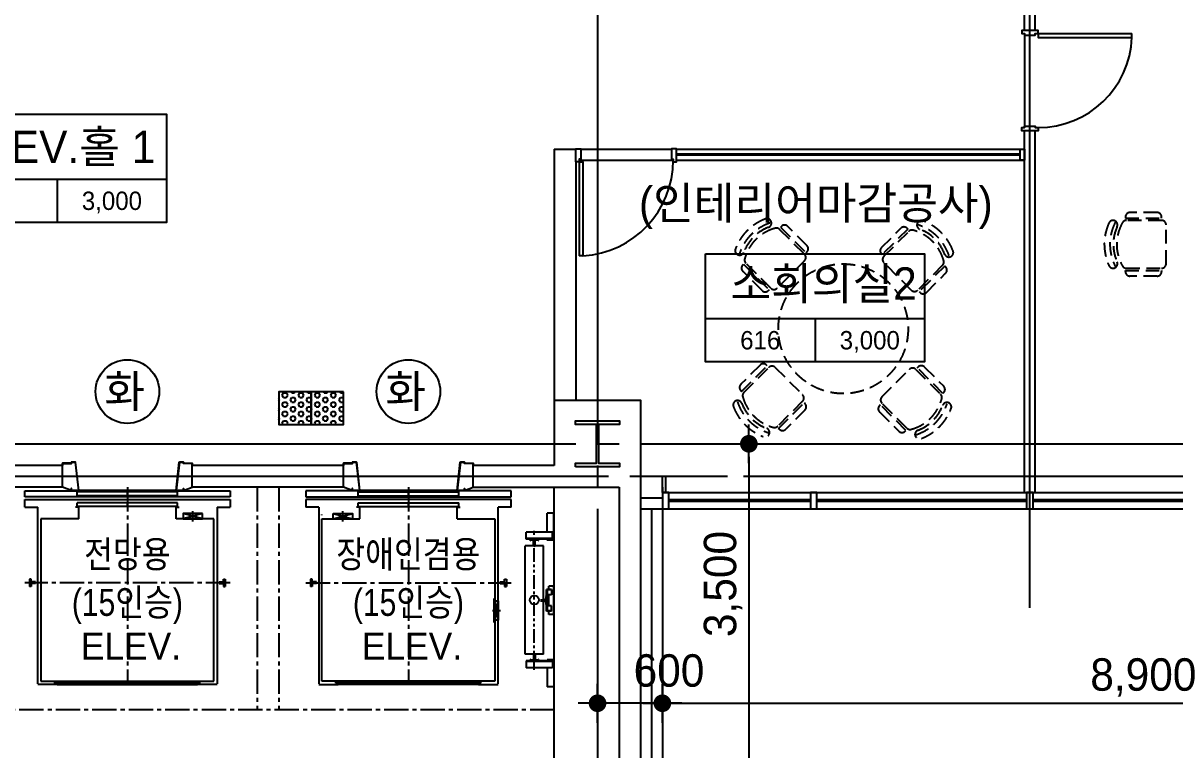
# Model space of a CAD drawing. Extents: x 14411873 to 14490035, y -1804798 to -1750552.
# Drawn here: x 14464558 to 14475215, y -1794381 to -1787656 of the extents above; entities that cross this region are included whole.
import ezdxf
from ezdxf.enums import TextEntityAlignment as Align

# ---------------------------------------------------------------- set-up
doc = ezdxf.new("R2010")
doc.units = 0
doc.header["$LTSCALE"] = 100
doc.header["$MEASUREMENT"] = 0
doc.header["$PDSIZE"] = -10
for name, pattern in [('CEN', [66, 60, -2, 2, -2]), ('CENTER2', [1.125, 0.75, -0.125, 0.125, -0.125]), ('HIDDEN', [0.375, 0.25, -0.125]), ('PHANTOM', [2.5, 1.25, -0.25, 0.25, -0.25, 0.25, -0.25])]:
    doc.linetypes.add(name, pattern=pattern)
doc.layers.get('0').update_dxf_attribs({"linetype": 'CONTINUOUS'})
doc.layers.get('Defpoints').update_dxf_attribs({"linetype": 'CONTINUOUS'})
for name, color, linetype in [('8', 8, 'CONTINUOUS'), ('C PL -등추가$0$lighting-ceiling', 1, 'CONTINUOUS'), ('CEN', 1, 'CEN'), ('COL', 2, 'CONTINUOUS'), ('col2', 3, 'CONTINUOUS'), ('DIM', 7, 'CONTINUOUS'), ('elev', 7, 'CONTINUOUS'), ('HOISTWAY', 9, 'CONTINUOUS'), ('TEXT', 2, 'CONTINUOUS'), ('TEXT1', 7, 'CONTINUOUS'), ('TILE', 5, 'CONTINUOUS'), ('WALL', 2, 'CONTINUOUS'), ('WALL-1', 7, 'CONTINUOUS'), ('WALLBR', 3, 'CONTINUOUS'), ('WID', 4, 'CONTINUOUS'), ('WINE', 8, 'CONTINUOUS'), ('지시선', 7, 'CONTINUOUS')]:
    doc.layers.add(name, color=color, linetype=linetype)
doc.styles.add('HY울를도M', font='HYWULM.TTF')
doc.styles.add('굴림', font='H2HDRM.TTF')
doc.dimstyles.new('DIM50', dxfattribs={"dimscale": 50, "dimtxt": 3, "dimasz": 1.2, "dimexe": 1, "dimexo": 1, "dimgap": 0.6, "dimtad": 1, "dimdec": 4, "dimzin": 0, "dimdsep": 46, "dimlunit": 6, "dimtxsty": '굴림', "dimblk": 'DOTT', "dimcen": 0.09, "dimadec": 0, "dimazin": 0, "dimtfac": 1, "dimtdec": 4, "dimtofl": 0, "dimtmove": 2, "dimatfit": 2, "dimldrblk": 'DOTT', "dimfxl": 1, "dimtolj": 1, "dimtzin": 0, "dimarcsym": 0})

# ---------------------------------------------------------------- blocks, each defined once
blk = doc.blocks.new('전망15인승')
at = {"layer": 'elev', "color": 4, "ltscale": 5}
for p, q in [((-350, -35), (600, -35)), ((-350, -90), (-350, -35)), ((1550, -90), (-350, -90)), ((1065, -45), (135, -45)), ((135, -80), (135, -45)), ((1065, -80), (135, -80)), ((600, -35), (1550, -35)), ((600, -90), (600, -45)), ((1065, -80), (1065, -45)), ((1550, -35), (1550, -90))]:
    blk.add_line(p, q, dxfattribs=at)
at = {"layer": 'HOISTWAY', "color": 1, "linetype": 'CENTER2', "ltscale": 3}
for p, q in [((600, 0), (600, -1807)), ((1550, -885), (-350, -885))]:
    blk.add_line(p, q, dxfattribs=at)
at = {"layer": 'HOISTWAY', "ltscale": 5}
for p, q in [((-350, -115), (1550, -115)), ((-350, -185), (-350, -115)), ((-350, -185), (-230, -185)), ((-230, -1820), (-230, -185)), ((150, -185), (120, -185)), ((1065, -145), (135, -145)), ((135, -180), (135, -145)), ((1065, -180), (135, -180)), ((150, -295), (150, -185)), ((600, -180), (600, -145)), ((1050, -295), (1050, -185)), ((1050, -185), (1080, -185)), ((1065, -180), (1065, -145)), ((1430, -185), (1430, -1820)), ((1430, -185), (1550, -185)), ((1550, -115), (1550, -185)), ((-200, -295), (-200, -1795)), ((150, -295), (-200, -295)), ((1400, -295), (1050, -295)), ((1400, -1795), (1400, -295)), ((-290, -851), (-306, -851)), ((-306, -851), (-306, -919)), ((-290, -877), (-290, -851)), ((1490, -851), (1506, -851)), ((1490, -877), (1490, -851)), ((1506, -851), (1506, -919)), ((-290, -919), (-306, -919)), ((-250, -877), (-290, -877)), ((-290, -893), (-290, -919)), ((-250, -893), (-290, -893)), ((-250, -893), (-250, -877)), ((1450, -893), (1450, -877)), ((1450, -877), (1490, -877)), ((1450, -893), (1490, -893)), ((1490, -893), (1490, -919)), ((1490, -919), (1506, -919)), ((-200, -1795), (-50, -1795)), ((-50, -1806), (-50, -1795)), ((1250, -1795), (1400, -1795)), ((1250, -1806), (1250, -1795)), ((-50, -1825), (-230, -1825)), ((-50, -1825), (-50, -1814)), ((1250, -1825), (1250, -1814)), ((1430, -1825), (1250, -1825))]:
    blk.add_line(p, q, dxfattribs=at)
at = {"layer": 'HOISTWAY', "ltscale": 200}
for p, q in [((1296, -295), (1116, -245)), ((1296, -245), (1116, -295)), ((1206, -318), (1206, -222)), ((-230, -1052), (-200, -1232)), ((-200, -1052), (-230, -1232)), ((-177, -1142), (-253, -1142))]:
    blk.add_line(p, q, dxfattribs=at)
at = {"layer": 'HOISTWAY'}
for p, q in [((-193, -1032), (-200, -1032)), ((-200, -1052), (-200, -1032)), ((-200, -1052), (-200, -1252)), ((-193, -1252), (-193, -1032)), ((-193, -1252), (-193, -1038)), ((-200, -1252), (-193, -1252))]:
    blk.add_line(p, q, dxfattribs=at)
at = {"layer": 'HOISTWAY', "color": 1, "ltscale": 5}
for p, q in [((-70, -1806), (1270, -1806)), ((-70, -1814), (-70, -1806)), ((1270, -1814), (1270, -1806)), ((-70, -1814), (1270, -1814))]:
    blk.add_line(p, q, dxfattribs=at)
at = {"layer": 'HOISTWAY', "color": 8, "ltscale": 5}
for p, q in [((-50, -1795), (1250, -1795)), ((-50, -1825), (1250, -1825))]:
    blk.add_line(p, q, dxfattribs=at)
at = {"layer": 'HOISTWAY'}
for points in [[(1296, -245), (1116, -245), (1116, -295), (1296, -295)], [(-230, -1052), (-230, -1232), (-200, -1232), (-200, -1052)]]:
    blk.add_lwpolyline(points, close=True, dxfattribs=at)
blk = doc.blocks.new('카운트')
at = {"layer": 'elev', "color": 8}
for p, q in [((0, -242), (-65, -242)), ((-65, -417), (-65, -242)), ((-6, -492), (-6, -242)), ((-261, -482), (-261, -417)), ((-16, -417), (-261, -417)), ((-16, -482), (-16, -417)), ((-16, -477), (-261, -477)), ((-16, -482), (-261, -482)), ((-224, -495), (-224, -491)), ((-224, -495), (-221, -495)), ((-221, -495), (-221, -491)), ((-218, -485), (-196, -485)), ((-218, -488), (-196, -488)), ((-193, -537), (-193, -491)), ((-190, -537), (-190, -491)), ((-180, -537), (-180, -491)), ((-177, -537), (-177, -491)), ((-174, -485), (-152, -485)), ((-174, -488), (-152, -488)), ((-149, -495), (-149, -491)), ((-149, -495), (-146, -495)), ((-146, -495), (-146, -491)), ((-65, -492), (-65, -482)), ((0, -492), (-65, -492)), ((-100, -545), (-270, -545)), ((-270, -1545), (-270, -545)), ((-100, -1545), (-100, -545)), ((-25, -948), (-71, -948)), ((-71, -1148), (-71, -948)), ((-62, -1148), (-62, -948)), ((-25, -952), (-62, -952)), ((-50, -948), (-50, -918)), ((0, -918), (-50, -918)), ((-25, -948), (-25, -998)), ((-4, -1178), (-4, -918)), ((-129, -1043), (-104, -1043)), ((-129, -1053), (-104, -1053)), ((-104, -1043), (-101, -1044)), ((-104, -1053), (-101, -1051)), ((-101, -1044), (-86, -1044)), ((-101, -1051), (-86, -1051)), ((-82, -1041), (-86, -1044)), ((-82, -1055), (-86, -1051)), ((-80, -1011), (-82, -1041)), ((-82, -1055), (-80, -1084)), ((-78, -1009), (-74, -1009)), ((-74, -1009), (-74, -1087)), ((-25, -998), (-62, -998)), ((-50, -1098), (-50, -998)), ((-78, -1087), (-74, -1087)), ((-25, -1148), (-71, -1148)), ((-25, -1098), (-62, -1098)), ((-25, -1144), (-62, -1144)), ((-50, -1178), (-50, -1148)), ((-25, -1148), (-25, -1098)), ((0, -1178), (-50, -1178)), ((-100, -1545), (-270, -1545)), ((-224, -1595), (-224, -1599)), ((-221, -1595), (-224, -1595)), ((-221, -1595), (-221, -1599)), ((-193, -1553), (-193, -1599)), ((-190, -1553), (-190, -1599)), ((-180, -1553), (-180, -1599)), ((-177, -1553), (-177, -1599)), ((-146, -1595), (-149, -1595)), ((-149, -1595), (-149, -1599)), ((-146, -1595), (-146, -1599)), ((-65, -1598), (-65, -1608)), ((0, -1598), (-65, -1598)), ((-6, -1598), (-6, -1848)), ((-16, -1608), (-261, -1608)), ((-261, -1608), (-261, -1673)), ((-16, -1613), (-261, -1613)), ((-16, -1673), (-261, -1673)), ((-196, -1602), (-218, -1602)), ((-196, -1605), (-218, -1605)), ((-152, -1602), (-174, -1602)), ((-152, -1605), (-174, -1605)), ((-65, -1673), (-65, -1848)), ((-16, -1608), (-16, -1673)), ((0, -1848), (-65, -1848))]:
    blk.add_line(p, q, dxfattribs=at)
at = {"layer": 'elev', "color": 1, "linetype": 'PHANTOM'}
blk.add_line((-185, -1691), (-185, -405), dxfattribs=at)
at = {"layer": 'elev', "color": 8}
blk.add_circle((-185, -1045), 42.8, dxfattribs=at)
for centre, radius, start, end in [((-218, -491), 6.2, 90, 180), ((-218, -491), 3, 90, 180), ((-196, -491), 6.2, 0, 90), ((-196, -491), 3, 0, 90), ((-174, -491), 6.2, 90, 180), ((-174, -491), 3, 90, 180), ((-152, -491), 6.2, 0, 90), ((-152, -491), 3, 0, 90), ((-185, -537), 8.2, 180, 0), ((-185, -537), 5, 180, 0), ((-78, -1011), 2.5, 90, 176.5907), ((-78, -1084), 2.5, 183.4093, 270), ((-185, -1553), 8.2, 0, 180), ((-185, -1553), 5, 0, 180), ((-218, -1599), 6.2, 180, 270), ((-218, -1599), 3, 180, 270), ((-196, -1599), 3, 270, 0), ((-196, -1599), 6.2, 270, 0), ((-174, -1599), 6.2, 180, 270), ((-174, -1599), 3, 180, 270), ((-152, -1599), 3, 270, 0), ((-152, -1599), 6.2, 270, 0)]:
    blk.add_arc(centre, radius, start, end, dxfattribs=at)
blk = doc.blocks.new('전망15인승-2호')
at = {"layer": 'elev', "color": 4, "ltscale": 5}
for p, q in [((-350, -35), (600, -35)), ((-350, -90), (-350, -35)), ((1550, -90), (-350, -90)), ((1065, -45), (135, -45)), ((135, -80), (135, -45)), ((1065, -80), (135, -80)), ((600, -35), (1550, -35)), ((600, -90), (600, -45)), ((1065, -80), (1065, -45)), ((1550, -35), (1550, -90))]:
    blk.add_line(p, q, dxfattribs=at)
at = {"layer": 'HOISTWAY', "color": 1, "linetype": 'CENTER2', "ltscale": 3}
for p, q in [((600, 0), (600, -1807)), ((1550, -885), (-350, -885))]:
    blk.add_line(p, q, dxfattribs=at)
at = {"layer": 'HOISTWAY', "ltscale": 5}
for p, q in [((-350, -115), (1550, -115)), ((-350, -185), (-350, -115)), ((-350, -185), (-230, -185)), ((-230, -1820), (-230, -185)), ((150, -185), (120, -185)), ((1065, -145), (135, -145)), ((135, -180), (135, -145)), ((1065, -180), (135, -180)), ((150, -295), (150, -185)), ((600, -180), (600, -145)), ((1050, -295), (1050, -185)), ((1050, -185), (1080, -185)), ((1065, -180), (1065, -145)), ((1430, -185), (1430, -1820)), ((1430, -185), (1550, -185)), ((1550, -115), (1550, -185)), ((-200, -295), (-200, -1795)), ((150, -295), (-200, -295)), ((1400, -295), (1050, -295)), ((1400, -1795), (1400, -295)), ((-290, -851), (-306, -851)), ((-306, -851), (-306, -919)), ((-290, -877), (-290, -851)), ((1490, -851), (1506, -851)), ((1490, -877), (1490, -851)), ((1506, -851), (1506, -919)), ((-290, -919), (-306, -919)), ((-250, -877), (-290, -877)), ((-290, -893), (-290, -919)), ((-250, -893), (-290, -893)), ((-250, -893), (-250, -877)), ((1450, -893), (1450, -877)), ((1450, -877), (1490, -877)), ((1450, -893), (1490, -893)), ((1490, -893), (1490, -919)), ((1490, -919), (1506, -919)), ((-200, -1795), (-50, -1795)), ((-50, -1806), (-50, -1795)), ((1250, -1795), (1400, -1795)), ((1250, -1806), (1250, -1795)), ((-50, -1825), (-230, -1825)), ((-50, -1825), (-50, -1814)), ((1250, -1825), (1250, -1814)), ((1430, -1825), (1250, -1825))]:
    blk.add_line(p, q, dxfattribs=at)
at = {"layer": 'HOISTWAY', "ltscale": 200}
for p, q in [((1296, -295), (1116, -245)), ((1296, -245), (1116, -295)), ((1206, -318), (1206, -222))]:
    blk.add_line(p, q, dxfattribs=at)
at = {"layer": 'HOISTWAY', "color": 1, "ltscale": 5}
for p, q in [((-70, -1806), (1270, -1806)), ((-70, -1814), (-70, -1806)), ((1270, -1814), (1270, -1806)), ((-70, -1814), (1270, -1814))]:
    blk.add_line(p, q, dxfattribs=at)
at = {"layer": 'HOISTWAY', "color": 8, "ltscale": 5}
for p, q in [((-50, -1795), (1250, -1795)), ((-50, -1825), (1250, -1825))]:
    blk.add_line(p, q, dxfattribs=at)
at = {"layer": 'HOISTWAY'}
blk.add_lwpolyline([(1296, -245), (1116, -245), (1116, -295), (1296, -295)], close=True, dxfattribs=at)
blk = doc.blocks.new('DOTT')
for p, q in [((0, 1.5), (0, -1.5)), ((-1.5, 0), (1.5, 0))]:
    blk.add_line(p, q)
at = {"color": 6, "const_width": 0.68}
blk.add_lwpolyline([(-0.34, 0, 1), (0.34, 0, 1)], format="xyb", close=True, dxfattribs=at)
blk = doc.blocks.new('*D52')
at = {"layer": 'Defpoints', "color": 0, "lineweight": -3}
for p in [(14470473, -1791549), (14470473, -1795049), (14471273, -1795049)]:
    blk.add_point(p, dxfattribs=at)
at = {"layer": 'DIM', "color": 7, "lineweight": -2}
for p, q in [((14470773, -1791549), (14471373, -1791549)), ((14471273, -1791669), (14471273, -1794929)), ((14470773, -1795049), (14471373, -1795049))]:
    blk.add_line(p, q, dxfattribs=at)
at = {"layer": 'DIM', "color": 7, "lineweight": -2, "xscale": 120, "yscale": 120, "zscale": 120}
for p, rotation in [((14471273, -1791549), 90), ((14471273, -1795049), 270)]:
    blk.add_blockref('DOTT', p, dxfattribs=dict(at, rotation=rotation))
at = {"layer": 'DIM', "color": 3, "insert": (14471034, -1792846), "char_height": 300, "attachment_point": 5, "rotation": 90, "style": '굴림'}
blk.add_mtext('\\A1;3,500', dxfattribs=at)
blk = doc.blocks.new('TT1')
at = {"layer": 'TEXT1'}
for p, q in [((-1013, -600), (1013, -600)), ((0, -600), (0, -1000))]:
    blk.add_line(p, q, dxfattribs=at)
blk.add_lwpolyline([(-1013, 0), (1013, 0), (1013, -1000), (-1013, -1000)], close=True, dxfattribs=at)
blk = doc.blocks.new('*D105')
at = {"layer": 'Defpoints', "color": 0, "lineweight": -3}
for p in [(14469873, -1792149), (14470473, -1792149), (14469873, -1793949)]:
    blk.add_point(p, dxfattribs=at)
at = {"layer": 'DIM', "color": 7, "lineweight": -2}
for p, q in [((14469873, -1792449), (14469873, -1794049)), ((14470473, -1792449), (14470473, -1794049)), ((14470353, -1793949), (14469993, -1793949))]:
    blk.add_line(p, q, dxfattribs=at)
at = {"layer": 'DIM', "color": 7, "lineweight": -2, "xscale": 120, "yscale": 120, "zscale": 120, "rotation": 180}
blk.add_blockref('DOTT', (14469873, -1793949), dxfattribs=at)
at = {"layer": 'DIM', "color": 7, "lineweight": -2, "xscale": 120, "yscale": 120, "zscale": 120}
blk.add_blockref('DOTT', (14470473, -1793949), dxfattribs=at)
at = {"layer": 'DIM', "color": 3, "insert": (14470534, -1793648), "char_height": 300, "attachment_point": 5, "style": '굴림'}
blk.add_mtext('\\A1;600', dxfattribs=at)
blk = doc.blocks.new('*D106')
at = {"layer": 'Defpoints', "color": 0, "lineweight": -3}
for p in [(14470473, -1792149), (14479373, -1792149), (14479373, -1793949)]:
    blk.add_point(p, dxfattribs=at)
at = {"layer": 'DIM', "color": 7, "lineweight": -2}
for p, q in [((14470473, -1792449), (14470473, -1794049)), ((14479373, -1792449), (14479373, -1794049)), ((14470593, -1793949), (14479253, -1793949))]:
    blk.add_line(p, q, dxfattribs=at)
at = {"layer": 'DIM', "color": 7, "lineweight": -2, "xscale": 120, "yscale": 120, "zscale": 120, "rotation": 180}
blk.add_blockref('DOTT', (14470473, -1793949), dxfattribs=at)
at = {"layer": 'DIM', "color": 7, "lineweight": -2, "xscale": 120, "yscale": 120, "zscale": 120}
blk.add_blockref('DOTT', (14479373, -1793949), dxfattribs=at)
at = {"layer": 'DIM', "color": 3, "insert": (14474923, -1793711), "char_height": 300, "attachment_point": 5, "style": '굴림'}
blk.add_mtext('\\A1;8,900', dxfattribs=at)

msp = doc.modelspace()

# ---------------------------------------------------------------- hatches: boundary and pattern name
at = {"layer": 'TILE'}
h = msp.add_hatch(dxfattribs=at)
h.set_pattern_fill('HEX', color=256, scale=200, style=0)
h.set_pattern_definition([(0, (13797518.587, -2838318.44), (0, 43.3012702), [25, -50]), (120, (13797518.587, -2838318.44), (-37.5, -21.6506351), [25, -50]), (60, (13797543.587, -2838318.44), (-37.5, 21.6506351), [25, -50])])
h.paths.add_polyline_path([(14467223.21251, -1791069.19177), (14466923.21251, -1791069.19177), (14466923.21251, -1791369.19177), (14467223.21251, -1791369.19177)])
h = msp.add_hatch(dxfattribs=at)
h.set_pattern_fill('HEX', color=256, scale=200, style=0)
h.set_pattern_definition([(0, (13797818.587, -2838318.423), (0, 43.3012702), [25, -50]), (120, (13797818.587, -2838318.423), (-37.5, -21.6506351), [25, -50]), (60, (13797843.587, -2838318.423), (-37.5, 21.6506351), [25, -50])])
h.paths.add_polyline_path([(14467523.21251, -1791069.17382), (14467223.21251, -1791069.17382), (14467223.21251, -1791369.17382), (14467523.21251, -1791369.17382)])

# ---------------------------------------------------------------- linework, layer by layer
at = {"layer": '8'}
for p, q in [((14465973.21251, -1791982.19177), (14465073.21251, -1791982.19177)), ((14465073.21251, -1791982.19177), (14465973.21251, -1791982.19177)), ((14468573.21251, -1791982.19177), (14467673.21251, -1791982.19177)), ((14467673.21251, -1791982.19177), (14468573.21251, -1791982.19177))]:
    msp.add_line(p, q, dxfattribs=at)
at = {"layer": 'C PL -등추가$0$lighting-ceiling'}
msp.add_line((14473823.21251, -1787754.19177), (14473823.21251, -1788624.19177), dxfattribs=at)
at = {"layer": 'CEN', "linetype": 'CEN'}
for p, q in [((14469873.21251, -1759149.19177), (14469873.21251, -1799049.19177)), ((14473873.21251, -1793065.10033), (14473873.21251, -1786552.34115)), ((14417473.21251, -1791549.19177), (14481473.21251, -1791549.19177)), ((14417473.21251, -1791549.19177), (14481473.21251, -1791549.19177)), ((14463973.21251, -1791849.19177), (14471075.63475, -1791849.19177))]:
    msp.add_line(p, q, dxfattribs=at)
at = {"layer": 'COL'}
for p, q in [((14466123.21251, -1791949.19177), (14466123.21251, -1791749.19177)), ((14468723.21251, -1791949.19177), (14468723.21251, -1791749.19177)), ((14468723.21251, -1791949.19177), (14469473.21251, -1791949.19177)), ((14470073.21251, -1791949.19177), (14470073.21251, -1794849.19177)), ((14470273.21251, -1795149.19177), (14470273.21251, -1791949.19177))]:
    msp.add_line(p, q, dxfattribs=at)
for points in [[(14470273.21251, -1791949.19177), (14470273.21251, -1791149.19177), (14469473.21251, -1791149.19177), (14469473.21251, -1791749.19177)], [(14468723.21251, -1791949.19177), (14469473.21251, -1791949.19177)], [(14469473.21251, -1791949.19177), (14470073.21251, -1791949.19177)]]:
    msp.add_lwpolyline(points, dxfattribs=at)
at = {"layer": 'col2'}
msp.add_lwpolyline([(14469669.71251, -1791763.19177), (14469669.71251, -1791728.19177), (14469863.21251, -1791728.19177), (14469863.21251, -1791370.19177), (14469669.71251, -1791370.19177), (14469669.71251, -1791335.19177), (14470076.71251, -1791335.19177), (14470076.71251, -1791370.19177), (14469883.21251, -1791370.19177), (14469883.21251, -1791728.19177), (14470076.71251, -1791728.19177), (14470076.71251, -1791763.19177)], close=True, dxfattribs=at)
at = {"layer": 'elev', "color": 6, "linetype": 'HIDDEN', "lineweight": -3, "ltscale": 5}
for p, q in [((14475050.60717, -1789409.3253), (14474798.66724, -1789409.3253)), ((14471470.31545, -1789477.96314), (14471470.31545, -1789477.96314)), ((14472840.24877, -1789496.0106), (14472840.24877, -1789496.0106)), ((14474642.18582, -1789482.1253), (14474642.18582, -1789482.1253)), ((14474757.06724, -1789450.9253), (14474757.06724, -1789461.3253)), ((14474757.06724, -1789461.3253), (14475092.20717, -1789461.3253)), ((14475092.20717, -1789482.1253), (14474765.89464, -1789482.1253)), ((14475092.20717, -1789461.3253), (14475092.20717, -1789450.9253)), ((14475133.80717, -1789882.80502), (14475133.80717, -1789523.7253)), ((14471557.7908, -1789565.43848), (14471788.52861, -1789796.17629)), ((14471573.61062, -1789537.13483), (14471566.25671, -1789544.48874)), ((14471566.25671, -1789544.48874), (14471803.23643, -1789781.46847)), ((14471810.59034, -1789715.28327), (14471632.4419, -1789537.13483)), ((14472499.97389, -1789733.33073), (14472678.12233, -1789555.1823)), ((14472744.30752, -1789562.53621), (14472507.3278, -1789799.51593)), ((14472522.03562, -1789814.22375), (14472752.77342, -1789583.48594)), ((14472736.95361, -1789555.1823), (14472744.30752, -1789562.53621)), ((14471157.57646, -1789790.70213), (14471157.57646, -1789790.70213)), ((14471803.23643, -1789781.46847), (14471810.59034, -1789774.11456)), ((14472507.3278, -1789799.51593), (14472499.97389, -1789792.16202)), ((14473152.98776, -1789808.74959), (14473152.98776, -1789808.74959)), ((14471216.74816, -1789893.99729), (14471224.10207, -1789886.64338)), ((14471394.8966, -1790130.97701), (14471216.74816, -1789952.82857)), ((14471224.10207, -1789886.64338), (14471461.0818, -1790123.6231)), ((14471475.78962, -1790108.91528), (14471245.05181, -1789878.17747)), ((14471788.52861, -1789855.00757), (14471534.6209, -1790108.91528)), ((14472775.94333, -1790126.96274), (14472522.03562, -1789873.05503)), ((14473065.51242, -1789896.22493), (14472834.77461, -1790126.96274)), ((14473086.46215, -1789904.69084), (14472849.48243, -1790141.67056)), ((14473093.81606, -1789912.04475), (14473086.46215, -1789904.69084)), ((14474642.18582, -1789924.40502), (14474642.18582, -1789924.40502)), ((14474757.06724, -1789955.60502), (14474757.06724, -1789945.20502)), ((14474757.06724, -1789945.20502), (14475092.20717, -1789945.20502)), ((14474765.89464, -1789924.40502), (14475092.20717, -1789924.40502)), ((14475092.20717, -1789945.20502), (14475092.20717, -1789955.60502)), ((14472915.66763, -1790149.02447), (14473093.81606, -1789970.87603)), ((14475050.60717, -1789997.20502), (14474798.66724, -1789997.20502)), ((14471461.0818, -1790123.6231), (14471453.72789, -1790130.97701)), ((14472849.48243, -1790141.67056), (14472856.83634, -1790149.02447)), ((14471376.84914, -1790820.36056), (14471198.7007, -1790998.509)), ((14471206.05461, -1791064.69419), (14471443.03434, -1790827.71447)), ((14471227.00435, -1791073.1601), (14471457.74216, -1790842.42229)), ((14471443.03434, -1790827.71447), (14471435.68042, -1790820.36056)), ((14471516.57344, -1790842.42229), (14471770.48115, -1791096.33)), ((14472503.98816, -1791114.37746), (14472757.89586, -1790860.46975)), ((14472816.72715, -1790860.46975), (14473047.46495, -1791091.20756)), ((14472831.43497, -1790845.76193), (14472838.78888, -1790838.40802)), ((14473068.41469, -1791082.74165), (14472831.43497, -1790845.76193)), ((14472897.62016, -1790838.40802), (14473075.7686, -1791016.55646)), ((14471198.7007, -1791057.34028), (14471206.05461, -1791064.69419)), ((14473075.7686, -1791075.38774), (14473068.41469, -1791082.74165)), ((14471139.529, -1791160.63544), (14471139.529, -1791160.63544)), ((14471770.48115, -1791155.16128), (14471539.74334, -1791385.89909)), ((14471548.20925, -1791406.84882), (14471785.18897, -1791169.8691)), ((14471785.18897, -1791169.8691), (14471792.54288, -1791177.22301)), ((14472489.28034, -1791187.91656), (14472481.92643, -1791195.27047)), ((14472726.26006, -1791424.89628), (14472489.28034, -1791187.91656)), ((14472734.72596, -1791403.94655), (14472503.98816, -1791173.20874)), ((14473134.9403, -1791178.6829), (14473134.9403, -1791178.6829)), ((14471792.54288, -1791236.0543), (14471614.39444, -1791414.20273)), ((14472481.92643, -1791254.10176), (14472660.07486, -1791432.25019)), ((14471555.56316, -1791414.20273), (14471548.20925, -1791406.84882)), ((14472718.90615, -1791432.25019), (14472726.26006, -1791424.89628))]:
    msp.add_line(p, q, dxfattribs=at)
at = {"layer": 'elev'}
for p, q in [((14465003.21251, -1791982.19177), (14464923.21251, -1791949.19177)), ((14466043.21251, -1791982.19177), (14466123.21251, -1791949.19177)), ((14467603.21251, -1791982.19177), (14467523.21251, -1791949.19177)), ((14468643.21251, -1791982.19177), (14468723.21251, -1791949.19177))]:
    msp.add_line(p, q, dxfattribs=at)
at = {"layer": 'elev', "color": 8, "linetype": 'CENTER2', "ltscale": 3}
for p, q in [((14466723.21251, -1791949.19177), (14466723.21251, -1794009.19177)), ((14466723.21251, -1791949.19177), (14466723.21251, -1794009.19177)), ((14466923.21251, -1791949.19177), (14466923.21251, -1794009.19177)), ((14469473.21251, -1794009.19177), (14464173.21251, -1794009.19177))]:
    msp.add_line(p, q, dxfattribs=at)
at = {"layer": 'elev', "color": 8}
for p, q in [((14469473.21251, -1794849.19177), (14469473.21251, -1791949.19177)), ((14467322.81251, -1792208.19177), (14467322.81251, -1792204.19177))]:
    msp.add_line(p, q, dxfattribs=at)
at = {"layer": 'elev', "color": 4}
for points in [[(14465003.21251, -1791717.19177), (14465003.21251, -1791729.19177), (14464923.21251, -1791729.19177), (14464923.21251, -1791749.19177), (14464923.21251, -1791749.19177), (14464923.21251, -1791731.19177), (14465005.21251, -1791731.19177), (14465005.21251, -1791719.19177), (14465041.42829, -1791719.19177), (14465070.97065, -1791980.19177), (14465005.21251, -1791980.19177), (14465005.21251, -1791962.06464), (14465003.21251, -1791962.06464), (14465003.21251, -1791982.19177), (14465073.21251, -1791982.19177), (14465043.21251, -1791717.19177)], [(14466043.21251, -1791717.19177), (14466043.21251, -1791729.19177), (14466123.21251, -1791729.19177), (14466123.21251, -1791749.19177), (14466123.21251, -1791749.19177), (14466123.21251, -1791731.19177), (14466041.21251, -1791731.19177), (14466041.21251, -1791719.19177), (14466004.99674, -1791719.19177), (14465975.45438, -1791980.19177), (14466041.21251, -1791980.19177), (14466041.21251, -1791962.06464), (14466043.21251, -1791962.06464), (14466043.21251, -1791982.19177), (14465973.21251, -1791982.19177), (14466003.21251, -1791717.19177)], [(14467603.21251, -1791717.19177), (14467603.21251, -1791729.19177), (14467523.21251, -1791729.19177), (14467523.21251, -1791749.19177), (14467523.21251, -1791749.19177), (14467523.21251, -1791731.19177), (14467605.21251, -1791731.19177), (14467605.21251, -1791719.19177), (14467641.42829, -1791719.19177), (14467670.97065, -1791980.19177), (14467605.21251, -1791980.19177), (14467605.21251, -1791962.06464), (14467603.21251, -1791962.06464), (14467603.21251, -1791982.19177), (14467673.21251, -1791982.19177), (14467643.21251, -1791717.19177)], [(14468643.21251, -1791717.19177), (14468643.21251, -1791729.19177), (14468723.21251, -1791729.19177), (14468723.21251, -1791749.19177), (14468723.21251, -1791749.19177), (14468723.21251, -1791731.19177), (14468641.21251, -1791731.19177), (14468641.21251, -1791719.19177), (14468604.99674, -1791719.19177), (14468575.45438, -1791980.19177), (14468641.21251, -1791980.19177), (14468641.21251, -1791962.06464), (14468643.21251, -1791962.06464), (14468643.21251, -1791982.19177), (14468573.21251, -1791982.19177), (14468603.21251, -1791717.19177)]]:
    msp.add_lwpolyline(points, close=True, dxfattribs=at)
at = {"layer": 'elev', "color": 6, "linetype": 'HIDDEN', "lineweight": -3, "ltscale": 5}
msp.add_circle((14472146.25838, -1790484.69251), 600, dxfattribs=at)
for centre, radius, start, end in [((14474798.66724, -1789450.9253), 41.6, 90, 180), ((14475050.60717, -1789450.9253), 41.6, 0, 90), ((14471593.27794, -1789913.66461), 475.41371, 110.934946289, 159.065053731), ((14471608.84553, -1789929.2322), 445.42962, 108.15594443, 161.844055536), ((14471440.89981, -1789507.37878), 41.6, 45.000000075, 114.863230028), ((14471440.89981, -1789507.37878), 41.6, 294.863230028, 45.000000075), ((14471603.02626, -1789566.55048), 41.6, 45.000000075, 134.999999925), ((14472869.66441, -1789525.42624), 41.6, 134.999999925, 245.136769972), ((14472869.66441, -1789525.42624), 41.6, 65.136769972, 134.999999925), ((14472701.71869, -1789947.27966), 445.42962, 18.155944464, 71.84405557), ((14472717.28629, -1789931.71207), 475.41371, 20.934946269, 69.065053711), ((14475037.22089, -1789703.26516), 475.41371, 155.934946301, 204.065053699), ((14474642.18582, -1789523.7253), 41.6, 90, 159.863229986), ((14475059.2368, -1789703.26516), 445.42962, 153.15594445, 206.84405555), ((14474642.18582, -1789523.7253), 41.6, 339.863229986, 90), ((14475075.85376, -1789703.26516), 399.64659, 150.464337124, 209.535662876), ((14474765.89464, -1789523.7253), 41.6, 90, 155.165412606), ((14475092.20717, -1789523.7253), 41.6, 0, 90), ((14471595.09137, -1789915.47804), 394.7783, 110.25946563, 159.740534458), ((14471620.5955, -1789940.98217), 399.64659, 105.464337192, 164.53566283), ((14471528.37516, -1789594.85412), 41.6, 45.000000075, 110.165412555), ((14472707.53797, -1789584.59794), 41.6, 45.000000075, 134.999999925), ((14472782.18907, -1789612.90158), 41.6, 69.834587445, 134.999999925), ((14472689.96872, -1789959.02963), 399.64659, 15.46433717, 74.535662808), ((14472715.47285, -1789933.52551), 394.7783, 20.259465542, 69.74053437), ((14475039.78548, -1789703.26516), 394.7783, 155.259465598, 204.740534402), ((14471186.99211, -1789761.28648), 41.6, 155.136770002, 225.000000075), ((14471781.1747, -1789744.69891), 41.6, 314.999999925, 45.000000075), ((14472529.38953, -1789762.74637), 41.6, 134.999999925, 225.000000075), ((14471186.99211, -1789761.28648), 41.6, 225.000000075, 335.136770002), ((14471274.46745, -1789848.76183), 41.6, 159.834587445, 225.000000075), ((14471759.11297, -1789825.59193), 41.6, 314.999999925, 45.000000075), ((14472551.45126, -1789843.63939), 41.6, 134.999999925, 225.000000075), ((14473123.57212, -1789779.33394), 41.6, 204.863229998, 314.999999925), ((14473123.57212, -1789779.33394), 41.6, 314.999999925, 24.863229998), ((14471246.16381, -1789923.41293), 41.6, 134.999999925, 225.000000075), ((14473036.09677, -1789866.80929), 41.6, 314.999999925, 20.165412555), ((14473064.40042, -1789941.46039), 41.6, 314.999999925, 45.000000075), ((14474642.18582, -1789882.80502), 41.6, 200.136770014, 270), ((14474642.18582, -1789882.80502), 41.6, 270, 20.136770014), ((14474765.89464, -1789882.80502), 41.6, 204.834587394, 270), ((14474798.66724, -1789955.60502), 41.6, 180, 270), ((14475050.60717, -1789955.60502), 41.6, 270, 0), ((14475092.20717, -1789882.80502), 41.6, 270, 0), ((14471424.31224, -1790101.56137), 41.6, 225.000000075, 314.999999925), ((14471505.20526, -1790079.49964), 41.6, 225.000000075, 314.999999925), ((14472805.35897, -1790097.5471), 41.6, 225.000000075, 314.999999925), ((14472886.25198, -1790119.60883), 41.6, 225.000000075, 314.999999925), ((14471406.26478, -1790849.7762), 41.6, 45.000000075, 134.999999925), ((14471487.1578, -1790871.83793), 41.6, 45.000000075, 134.999999925), ((14472787.31151, -1790889.88539), 41.6, 45.000000075, 134.999999925), ((14472868.20452, -1790867.82366), 41.6, 45.000000075, 134.999999925), ((14471228.11635, -1791027.92464), 41.6, 134.999999925, 225.000000075), ((14473046.35296, -1791045.9721), 41.6, 314.999999925, 45.000000075), ((14471256.41999, -1791102.57574), 41.6, 134.999999925, 200.165412555), ((14471602.54804, -1791010.35539), 399.64659, 195.46433717, 254.535662808), ((14471741.0655, -1791125.74564), 41.6, 314.999999925, 45.000000075), ((14472533.4038, -1791143.7931), 41.6, 134.999999925, 225.000000075), ((14473018.04931, -1791120.6232), 41.6, 339.834587445, 45.000000075), ((14471168.94465, -1791190.05108), 41.6, 134.999999925, 204.863229998), ((14471575.23048, -1791037.67296), 475.41371, 200.934946269, 249.065053711), ((14471168.94465, -1791190.05108), 41.6, 24.863229998, 134.999999925), ((14471590.79807, -1791022.10536), 445.42962, 198.155944464, 251.84405557), ((14471577.04391, -1791035.85952), 394.7783, 200.259465542, 249.74053437), ((14471763.12724, -1791206.63865), 41.6, 314.999999925, 45.000000075), ((14472511.34207, -1791224.68611), 41.6, 134.999999925, 225.000000075), ((14472671.92126, -1791028.40286), 399.64659, 285.464337192, 344.53566283), ((14472683.67123, -1791040.15282), 445.42962, 288.15594443, 341.844055536), ((14472697.42539, -1791053.90698), 394.7783, 290.25946563, 339.740534458), ((14472699.23883, -1791055.72042), 475.41371, 290.934946289, 339.065053731), ((14473105.52466, -1791208.09855), 41.6, 45.000000075, 155.136770002), ((14473105.52466, -1791208.09855), 41.6, 335.136770002, 45.000000075), ((14471422.85235, -1791443.95879), 41.6, 314.999999925, 65.136769972), ((14471510.3277, -1791356.48344), 41.6, 249.834587445, 314.999999925), ((14471584.9788, -1791384.78709), 41.6, 225.000000075, 314.999999925), ((14472689.49051, -1791402.83455), 41.6, 225.000000075, 314.999999925), ((14472764.14161, -1791374.5309), 41.6, 225.000000075, 290.165412555), ((14472851.61695, -1791462.00625), 41.6, 114.863230028, 225.000000075)]:
    msp.add_arc(centre, radius, start, end, dxfattribs=at)
at = {"layer": 'TILE'}
for points in [[(14467223.21251, -1791069.19177), (14466923.21251, -1791069.19177), (14466923.21251, -1791369.19177), (14467223.21251, -1791369.19177)], [(14467523.21251, -1791069.17382), (14467223.21251, -1791069.17382), (14467223.21251, -1791369.17382), (14467523.21251, -1791369.17382)]]:
    msp.add_lwpolyline(points, close=True, dxfattribs=at)
at = {"layer": 'WALL'}
for p, q in [((14469473.21251, -1788824.19177), (14469473.21251, -1791149.19177)), ((14469673.21251, -1788939.19177), (14469673.21251, -1791149.19177)), ((14464923.21251, -1791749.19177), (14463973.21251, -1791749.19177)), ((14464923.21251, -1791949.19177), (14464923.21251, -1791749.19177)), ((14467523.21251, -1791749.19177), (14466123.21251, -1791749.19177)), ((14467523.21251, -1791949.19177), (14467523.21251, -1791749.19177)), ((14469473.21251, -1791749.19177), (14468723.21251, -1791749.19177)), ((14464923.21251, -1791949.19177), (14464173.21251, -1791949.19177)), ((14467523.21251, -1791949.19177), (14466123.21251, -1791949.19177))]:
    msp.add_line(p, q, dxfattribs=at)
at = {"layer": 'WALL-1', "lineweight": -3, "ltscale": 200}
msp.add_line((14470273.21251, -1791849.19177), (14470473.21251, -1791849.19177), dxfattribs=at)
at = {"layer": 'WALL-1', "color": 4}
for p, q in [((14470473.21251, -1791949.19177), (14470473.21251, -1796349.19177)), ((14470273.20848, -1792049.19289), (14470473.20848, -1792049.19289)), ((14470273.20848, -1792149.19289), (14470473.20848, -1792149.19289)), ((14470373.21129, -1792149.19289), (14470373.21355, -1796249.19177))]:
    msp.add_line(p, q, dxfattribs=at)
at = {"layer": 'WALLBR'}
for p, q in [((14473823.21251, -1787724.19177), (14473823.21251, -1787024.19177)), ((14473923.21251, -1787724.19177), (14473923.21251, -1787024.19177)), ((14473823.21251, -1791999.19177), (14473823.21251, -1788654.19177)), ((14473923.21251, -1791999.19177), (14473923.21251, -1788654.19177)), ((14469473.21251, -1788824.19177), (14469673.21251, -1788824.19177))]:
    msp.add_line(p, q, dxfattribs=at)
at = {"layer": 'WID'}
for p, q in [((14473783.21251, -1788869.19177), (14470603.21251, -1788869.19177)), ((14473783.21251, -1788879.19177), (14470603.21251, -1788879.19177))]:
    msp.add_line(p, q, dxfattribs=at)
for points in [[(14473938.21251, -1787724.19177), (14473798.21251, -1787724.19177), (14473798.21251, -1787754.19177), (14473823.21251, -1787754.19177), (14473823.21251, -1787769.19177), (14473923.21251, -1787769.19177), (14473923.21251, -1787754.19177), (14473948.21251, -1787754.19177), (14473948.21251, -1787724.19177), (14473938.21251, -1787724.19177)], [(14473948.21251, -1787754.19177), (14473948.21251, -1787789.19177), (14474817.50821, -1787789.19177), (14474817.50821, -1787754.19177)], [(14473948.21251, -1787754.19177), (14474817.50821, -1787754.19177)], [(14473938.21251, -1788654.19177), (14473798.21251, -1788654.19177), (14473798.21251, -1788624.19177), (14473823.21251, -1788624.19177), (14473823.21251, -1788609.19177), (14473923.21251, -1788609.19177), (14473923.21251, -1788624.19177), (14473948.21251, -1788624.19177), (14473948.21251, -1788654.19177), (14473938.21251, -1788654.19177)], [(14469673.21251, -1788939.19177), (14469673.21251, -1788819.19177), (14469703.21251, -1788819.19177), (14469703.21251, -1788819.19177), (14469718.21251, -1788819.19177), (14469718.21251, -1788914.19177), (14469703.21251, -1788914.19177), (14469703.21251, -1788939.19177), (14469673.21251, -1788939.19177), (14469673.21251, -1788939.19177)], [(14470603.21251, -1788939.19177), (14470603.21251, -1788819.19177), (14470573.21251, -1788819.19177), (14470573.21251, -1788819.19177), (14470558.21251, -1788819.19177), (14470558.21251, -1788914.19177), (14470573.21251, -1788914.19177), (14470573.21251, -1788939.19177), (14470603.21251, -1788939.19177), (14470603.21251, -1788939.19177)], [(14469703.21251, -1788939.19177), (14469738.21251, -1788939.19177), (14469738.21251, -1789808.48747), (14469703.21251, -1789808.48747)], [(14469703.21251, -1788939.19177), (14469703.21251, -1789808.48747)]]:
    msp.add_lwpolyline(points, dxfattribs=at)
for points in [[(14473783.21251, -1788824.19177), (14473823.21251, -1788824.19177), (14473823.21251, -1788924.19177), (14473783.21251, -1788924.19177)], [(14470473.21251, -1791849.19177), (14470503.21251, -1791849.19177), (14470503.21251, -1791999.19177), (14470473.21251, -1791999.19177)], [(14470473.21251, -1792149.19177), (14470533.21251, -1792149.19177), (14470533.21251, -1791999.19177), (14470473.21251, -1791999.19177)], [(14471843.21251, -1792080.19177), (14471843.21251, -1792068.19177), (14470533.21251, -1792068.19473), (14470533.21251, -1792080.19473)], [(14471843.21251, -1792149.19177), (14471903.21251, -1792149.19177), (14471903.21251, -1791999.19177), (14471843.21251, -1791999.19177)], [(14473843.21251, -1792080.19177), (14473843.21251, -1792068.19177), (14471903.21251, -1792068.19177), (14471903.21251, -1792080.19177)], [(14473843.21251, -1792149.19177), (14473903.21251, -1792149.19177), (14473903.21251, -1791999.19177), (14473843.21251, -1791999.19177)], [(14475843.21251, -1792080.19177), (14475843.21251, -1792068.19177), (14473903.21251, -1792068.19177), (14473903.21251, -1792080.19177)]]:
    msp.add_lwpolyline(points, close=True, dxfattribs=at)
for centre, radius, start, end in [((14473948.21251, -1787754.19177), 870, 270, 357.694375123), ((14469689.65988, -1788926.26742), 883.55508, 273.1500733, 0.134599033)]:
    msp.add_arc(centre, radius, start, end, dxfattribs=at)
at = {"layer": 'WINE'}
for p, q in [((14469718.21251, -1788824.19177), (14470558.21251, -1788824.19177)), ((14470603.21251, -1788824.19177), (14473823.21251, -1788824.19177)), ((14469703.21251, -1788924.19177), (14470573.21251, -1788924.19177)), ((14470603.21251, -1788924.19177), (14473823.21251, -1788924.19177)), ((14470473.21251, -1791849.19177), (14471073.21251, -1791849.19177)), ((14471223.21251, -1791849.19177), (14479373.21251, -1791849.19177)), ((14470473.21251, -1791999.19177), (14479373.21251, -1791999.19177)), ((14470473.21251, -1792149.19177), (14479373.21251, -1792149.19177))]:
    msp.add_line(p, q, dxfattribs=at)
at = {"layer": '지시선'}
for centre in [(14465523.21251, -1791065.74049), (14468123.21251, -1791065.74049)]:
    msp.add_circle(centre, 294.48376, dxfattribs=at)

# ---------------------------------------------------------------- block references
at = {"layer": 'elev'}
msp.add_blockref('전망15인승-2호', (14464923.21251, -1791949.19177), dxfattribs=at)
at = {"layer": 'elev', "linetype": 'CENTER2', "xscale": -1}
msp.add_blockref('전망15인승', (14468723.21251, -1791949.19177), dxfattribs=at)
at = {"layer": 'elev', "linetype": 'CENTER2'}
msp.add_blockref('카운트', (14469473.21251, -1791949.19177), dxfattribs=at)
at = {"layer": 'TEXT1'}
for p in [(14464873.21251, -1788500.69155), (14471885.08948, -1789790.70213)]:
    msp.add_blockref('TT1', p, dxfattribs=at)

# ---------------------------------------------------------------- texts
at = {"layer": 'TEXT', "style": 'HY울를도M', "width": 0.85}
for s, p in [('전망용', (14465523.21251, -1792567.24291)), ('장애인겸용', (14468123.21251, -1792567.24291)), ('(15인승)', (14465523.21251, -1793037.44301)), ('(15인승)', (14468123.21251, -1793037.44301))]:
    msp.add_text(s, height=250, dxfattribs=at).set_placement(p, align=Align.MIDDLE)
at = {"layer": 'TEXT', "style": 'HY울를도M'}
for p in [(14465556.33949, -1793419.93128), (14468156.33949, -1793419.93128)]:
    msp.add_text('ELEV.', height=250, dxfattribs=at).set_placement(p, align=Align.MIDDLE)
at = {"layer": 'TEXT1', "style": 'HY울를도M'}
for s, p in [('ELEV.홀 1', (14464873.21251, -1788951.48162)), ('(인테리어마감공사)', (14471892.68235, -1789471.92148)), ('소회의실2', (14471964.15246, -1790216.05936))]:
    msp.add_text(s, height=300, dxfattribs=at).set_placement(p, align=Align.CENTER)
for p in [(14465379.96047, -1789300.61155), (14472391.83743, -1790590.62213)]:
    msp.add_text('3,000', height=170, dxfattribs=at).set_placement(p, align=Align.MIDDLE_CENTER)
at = {"layer": 'TEXT1', "color": 2, "style": 'HY울를도M'}
msp.add_text('616', height=170, dxfattribs=at).set_placement((14471378.34152, -1790590.62213), align=Align.MIDDLE_CENTER)
at = {"layer": 'TEXT1', "style": 'HY울를도M'}
for p in [(14465309.7536, -1791212.66673), (14467909.7536, -1791212.66673)]:
    msp.add_text('화', height=300, dxfattribs=at).set_placement(p)

# ---------------------------------------------------------------- dimensions: what is measured, and where the dimension line sits
at = {"layer": 'DIM'}
dim = msp.add_linear_dim(base=(14471273.21251, -1795049.19177), p1=(14470473.21251, -1791549.19177), p2=(14470473.21251, -1795049.19177), angle=90, dimstyle='DIM50', override={"dimscale": 100, "dimexo": 3}, dxfattribs=at)
dim.commit()
dim.dimension.update_dxf_attribs({"geometry": '*D52', "text_midpoint": (14471034.17429, -1792846.15032), "dimtype": 128})
dim = msp.add_linear_dim(base=(14469873.20848, -1793949.19177), p1=(14470473.20848, -1792149.19289), p2=(14469873.20848, -1792149.194), dimstyle='DIM50', override={"dimscale": 100, "dimexo": 3}, dxfattribs=at)
dim.commit()
dim.dimension.update_dxf_attribs({"geometry": '*D105', "text_midpoint": (14470534.37075, -1793648.31525), "dimtype": 128})
dim = msp.add_linear_dim(base=(14479373.21251, -1793949.19177), p1=(14470473.21251, -1792149.19222), p2=(14479373.21251, -1792149.19177), dimstyle='DIM50', override={"dimscale": 100, "dimexo": 3}, dxfattribs=at)
dim.commit()
dim.dimension.update_dxf_attribs({"geometry": '*D106', "text_midpoint": (14474923.21251, -1793710.52346)})

doc.saveas('drawing.dxf')
